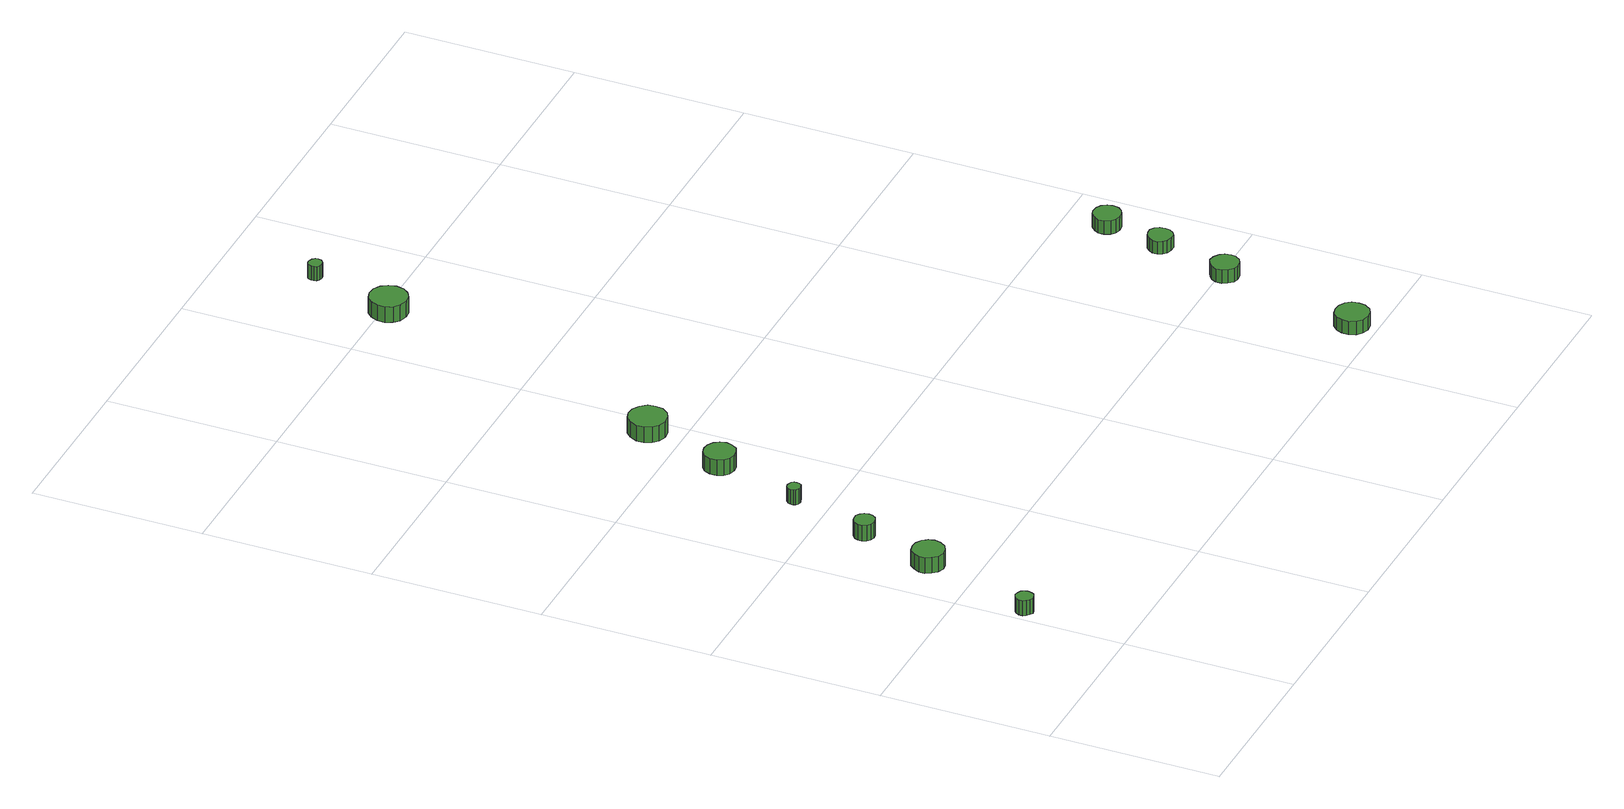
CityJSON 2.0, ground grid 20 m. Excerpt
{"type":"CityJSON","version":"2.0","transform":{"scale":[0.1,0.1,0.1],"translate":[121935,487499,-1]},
"CityObjects":{
"tree1":{"type":"SolitaryVegetationObject","attributes":{"function":"something"},"geometry":[{"type":"MultiSurface","lod":"1","boundaries":[[[0,1,2,3,4,5,6,7,8,9,10,11,12,13,14]],[[15,16,17,18,19,20,21,22,23,24,25,26,27,28,29]],[[0,29,28,1]],[[1,28,27,2]],[[2,27,26,3]],[[3,26,25,4]],[[4,25,24,5]],[[5,24,23,6]],[[6,23,22,7]],[[7,22,21,8]],[[8,21,20,9]],[[9,20,19,10]],[[10,19,18,11]],[[11,18,17,12]],[[12,17,16,13]],[[13,16,15,14]],[[14,15,29,0]]]}]},
"tree2":{"type":"SolitaryVegetationObject","attributes":{"function":"something"},"geometry":[{"type":"MultiSurface","lod":"1","boundaries":[[[30,31,32,33,34,35,36,37,38,39,40,41,42,43,44]],[[45,46,47,48,49,50,51,52,53,54,55,56,57,58,59]],[[30,59,58,31]],[[31,58,57,32]],[[32,57,56,33]],[[33,56,55,34]],[[34,55,54,35]],[[35,54,53,36]],[[36,53,52,37]],[[37,52,51,38]],[[38,51,50,39]],[[39,50,49,40]],[[40,49,48,41]],[[41,48,47,42]],[[42,47,46,43]],[[43,46,45,44]],[[44,45,59,30]]]}]},
"tree3":{"type":"SolitaryVegetationObject","attributes":{"function":"something"},"geometry":[{"type":"MultiSurface","lod":"1","boundaries":[[[60,61,62,63,64,65,66,67,68,69,70,71,72,73,74]],[[75,76,77,78,79,80,81,82,83,84,85,86,87,88,89]],[[60,89,88,61]],[[61,88,87,62]],[[62,87,86,63]],[[63,86,85,64]],[[64,85,84,65]],[[65,84,83,66]],[[66,83,82,67]],[[67,82,81,68]],[[68,81,80,69]],[[69,80,79,70]],[[70,79,78,71]],[[71,78,77,72]],[[72,77,76,73]],[[73,76,75,74]],[[74,75,89,60]]]}]},
"tree4":{"type":"SolitaryVegetationObject","attributes":{"function":"something"},"geometry":[{"type":"MultiSurface","lod":"1","boundaries":[[[90,91,92,93,94,95,96,97,98,99,100,101,102,103,104]],[[105,106,107,108,109,110,111,112,113,114,115,116,117,118,119]],[[90,119,118,91]],[[91,118,117,92]],[[92,117,116,93]],[[93,116,115,94]],[[94,115,114,95]],[[95,114,113,96]],[[96,113,112,97]],[[97,112,111,98]],[[98,111,110,99]],[[99,110,109,100]],[[100,109,108,101]],[[101,108,107,102]],[[102,107,106,103]],[[103,106,105,104]],[[104,105,119,90]]]}]},
"tree5":{"type":"SolitaryVegetationObject","attributes":{"function":"something"},"geometry":[{"type":"MultiSurface","lod":"1","boundaries":[[[120,121,122,123,124,125,126,127,128,129,130,131,132,133,134]],[[135,136,137,138,139,140,141,142,143,144,145,146,147,148,149]],[[120,149,148,121]],[[121,148,147,122]],[[122,147,146,123]],[[123,146,145,124]],[[124,145,144,125]],[[125,144,143,126]],[[126,143,142,127]],[[127,142,141,128]],[[128,141,140,129]],[[129,140,139,130]],[[130,139,138,131]],[[131,138,137,132]],[[132,137,136,133]],[[133,136,135,134]],[[134,135,149,120]]]}]},
"tree6":{"type":"SolitaryVegetationObject","attributes":{"function":"something"},"geometry":[{"type":"MultiSurface","lod":"1","boundaries":[[[150,151,152,153,154,155,156,157,158,159,160,161,162,163,164]],[[165,166,167,168,169,170,171,172,173,174,175,176,177,178,179]],[[150,179,178,151]],[[151,178,177,152]],[[152,177,176,153]],[[153,176,175,154]],[[154,175,174,155]],[[155,174,173,156]],[[156,173,172,157]],[[157,172,171,158]],[[158,171,170,159]],[[159,170,169,160]],[[160,169,168,161]],[[161,168,167,162]],[[162,167,166,163]],[[163,166,165,164]],[[164,165,179,150]]]}]},
"tree7":{"type":"SolitaryVegetationObject","attributes":{"function":"something"}},
"tree8":{"type":"SolitaryVegetationObject","attributes":{"function":"something"}},
"tree9":{"type":"SolitaryVegetationObject","attributes":{"function":"something"},"geometry":[{"type":"MultiSurface","lod":"1","boundaries":[[[180,181,182,183,184,185,186,187,188,189,190,191,192,193,194]],[[195,196,197,198,199,200,201,202,203,204,205,206,207,208,209]],[[180,209,208,181]],[[181,208,207,182]],[[182,207,206,183]],[[183,206,205,184]],[[184,205,204,185]],[[185,204,203,186]],[[186,203,202,187]],[[187,202,201,188]],[[188,201,200,189]],[[189,200,199,190]],[[190,199,198,191]],[[191,198,197,192]],[[192,197,196,193]],[[193,196,195,194]],[[194,195,209,180]]]}]},
"tree10":{"type":"SolitaryVegetationObject","attributes":{"function":"something"},"geometry":[{"type":"MultiSurface","lod":"1","boundaries":[[[210,211,212,213,214,215,216,217,218,219,220,221,222,223,224]],[[225,226,227,228,229,230,231,232,233,234,235,236,237,238,239]],[[210,239,238,211]],[[211,238,237,212]],[[212,237,236,213]],[[213,236,235,214]],[[214,235,234,215]],[[215,234,233,216]],[[216,233,232,217]],[[217,232,231,218]],[[218,231,230,219]],[[219,230,229,220]],[[220,229,228,221]],[[221,228,227,222]],[[222,227,226,223]],[[223,226,225,224]],[[224,225,239,210]]]}]},
"tree11":{"type":"SolitaryVegetationObject","attributes":{"function":"something"},"geometry":[{"type":"MultiSurface","lod":"1","boundaries":[[[240,241,242,243,244,245,246,247,248,249,250,251,252,253,254]],[[255,256,257,258,259,260,261,262,263,264,265,266,267,268,269]],[[240,269,268,241]],[[241,268,267,242]],[[242,267,266,243]],[[243,266,265,244]],[[244,265,264,245]],[[245,264,263,246]],[[246,263,262,247]],[[247,262,261,248]],[[248,261,260,249]],[[249,260,259,250]],[[250,259,258,251]],[[251,258,257,252]],[[252,257,256,253]],[[253,256,255,254]],[[254,255,269,240]]]}]},
"tree12":{"type":"SolitaryVegetationObject","attributes":{"function":"something"}},
"tree13":{"type":"SolitaryVegetationObject","attributes":{"function":"something"},"geometry":[{"type":"MultiSurface","lod":"1","boundaries":[[[270,271,272,273,274,275,276,277,278,279,280,281,282,283,284]],[[285,286,287,288,289,290,291,292,293,294,295,296,297,298,299]],[[270,299,298,271]],[[271,298,297,272]],[[272,297,296,273]],[[273,296,295,274]],[[274,295,294,275]],[[275,294,293,276]],[[276,293,292,277]],[[277,292,291,278]],[[278,291,290,279]],[[279,290,289,280]],[[280,289,288,281]],[[281,288,287,282]],[[282,287,286,283]],[[283,286,285,284]],[[284,285,299,270]]]}]},
"tree14":{"type":"SolitaryVegetationObject","attributes":{"function":"something"},"geometry":[{"type":"MultiSurface","lod":"1","boundaries":[[[300,301,302,303,304,305,306,307,308,309,310,311,312,313,314]],[[315,316,317,318,319,320,321,322,323,324,325,326,327,328,329]],[[300,329,328,301]],[[301,328,327,302]],[[302,327,326,303]],[[303,326,325,304]],[[304,325,324,305]],[[305,324,323,306]],[[306,323,322,307]],[[307,322,321,308]],[[308,321,320,309]],[[309,320,319,310]],[[310,319,318,311]],[[311,318,317,312]],[[312,317,316,313]],[[313,316,315,314]],[[314,315,329,300]]]}]},
"tree15":{"type":"SolitaryVegetationObject","attributes":{"function":"something"},"geometry":[{"type":"MultiSurface","lod":"1","boundaries":[[[330,331,332,333,334,335,336,337,338,339,340,341,342,343,344]],[[345,346,347,348,349,350,351,352,353,354,355,356,357,358,359]],[[330,359,358,331]],[[331,358,357,332]],[[332,357,356,333]],[[333,356,355,334]],[[334,355,354,335]],[[335,354,353,336]],[[336,353,352,337]],[[337,352,351,338]],[[338,351,350,339]],[[339,350,349,340]],[[340,349,348,341]],[[341,348,347,342]],[[342,347,346,343]],[[343,346,345,344]],[[344,345,359,330]]]}]}
},
"vertices":[
[28,126,25],[27,130,25],[25,133,25],[21,135,25],[17,136,25],[13,134,25],[10,132,25],[8,128,25],[8,123,25],[10,120,25],[13,117,25],[17,115,25],[21,116,25],[25,118,25],[27,121,25],[27,121,6],[25,118,6],[21,116,6],[17,115,6],[13,117,6],[10,120,6],[8,123,6],[8,128,6],[10,132,6],[13,134,6],[17,136,6],[21,135,6],[25,133,6],[27,130,6],[28,126,6],
[79,258,26],[77,265,26],[73,271,26],[66,275,26],[59,276,26],[51,274,26],[46,268,26],[42,261,26],[42,254,26],[46,247,26],[51,242,26],[59,239,26],[66,240,26],[73,244,26],[77,250,26],[77,250,6],[73,244,6],[66,240,6],[59,239,6],[51,242,6],[46,247,6],[42,254,6],[42,261,6],[46,268,6],[51,274,6],[59,276,6],[66,275,6],[73,271,6],[77,265,6],[79,258,6],
[98,344,26],[97,349,26],[94,353,26],[90,356,26],[85,356,26],[80,355,26],[76,351,26],[74,347,26],[74,342,26],[76,337,26],[80,334,26],[85,332,26],[90,333,26],[94,335,26],[97,339,26],[97,339,6],[94,335,6],[90,333,6],[85,332,6],[80,334,6],[76,337,6],[74,342,6],[74,347,6],[76,351,6],[80,355,6],[85,356,6],[90,356,6],[94,353,6],[97,349,6],[98,344,6],
[125,441,25],[125,444,25],[123,447,25],[120,448,25],[117,449,25],[114,448,25],[111,445,25],[110,442,25],[110,439,25],[111,436,25],[114,434,25],[117,433,25],[120,434,25],[123,435,25],[125,438,25],[125,438,6],[123,435,6],[120,434,6],[117,433,6],[114,434,6],[111,436,6],[110,439,6],[110,442,6],[111,445,6],[114,448,6],[117,449,6],[120,448,6],[123,447,6],[125,444,6],[125,441,6],
[166,542,26],[164,549,26],[160,555,26],[153,559,26],[146,560,26],[138,558,26],[133,553,26],[130,546,26],[130,538,26],[133,531,26],[138,526,26],[146,524,26],[153,525,26],[160,528,26],[164,535,26],[164,535,6],[160,528,6],[153,525,6],[146,524,6],[138,526,6],[133,531,6],[130,538,6],[130,546,6],[133,553,6],[138,558,6],[146,560,6],[153,559,6],[160,555,6],[164,549,6],[166,542,6],
[201,641,26],[200,650,26],[194,657,26],[186,662,26],[177,663,26],[168,660,26],[162,654,26],[158,645,26],[158,636,26],[162,628,26],[168,622,26],[177,619,26],[186,620,26],[194,624,26],[200,632,26],[200,632,6],[194,624,6],[186,620,6],[177,619,6],[168,622,6],[162,628,6],[158,636,6],[158,645,6],[162,654,6],[168,660,6],[177,663,6],[186,662,6],[194,657,6],[200,650,6],[201,641,6],
[307,993,26],[305,1002,26],[300,1009,26],[292,1014,26],[283,1015,26],[274,1012,26],[268,1006,26],[264,997,26],[264,988,26],[268,980,26],[274,974,26],[283,971,26],[292,972,26],[300,977,26],[305,984,26],[305,984,6],[300,977,6],[292,972,6],[283,971,6],[274,974,6],[268,980,6],[264,988,6],[264,997,6],[268,1006,6],[274,1012,6],[283,1015,6],[292,1014,6],[300,1009,6],[305,1002,6],[307,993,6],
[324,1093,25],[323,1096,25],[321,1099,25],[318,1100,25],[315,1101,25],[312,1100,25],[309,1098,25],[308,1094,25],[308,1091,25],[309,1088,25],[312,1086,25],[315,1085,25],[318,1085,25],[321,1087,25],[323,1089,25],[323,1089,7],[321,1087,7],[318,1085,7],[315,1085,7],[312,1086,7],[309,1088,7],[308,1091,7],[308,1094,7],[309,1098,7],[312,1100,7],[315,1101,7],[318,1100,7],[321,1099,7],[323,1096,7],[324,1093,7],
[697,29,24],[696,37,24],[691,43,24],[684,47,24],[676,48,24],[668,46,24],[662,40,24],[659,33,24],[659,25,24],[662,17,24],[668,12,24],[676,9,24],[684,10,24],[691,14,24],[696,21,24],[696,21,7],[691,14,7],[684,10,7],[676,9,7],[668,12,7],[662,17,7],[659,25,7],[659,33,7],[662,40,7],[668,46,7],[676,48,7],[684,47,7],[691,43,7],[696,37,7],[697,29,7],
[729,194,24],[728,201,24],[724,206,24],[718,210,24],[711,211,24],[705,208,24],[700,204,24],[697,198,24],[697,191,24],[700,185,24],[705,180,24],[711,178,24],[718,179,24],[724,182,24],[728,188,24],[728,188,7],[724,182,7],[718,179,7],[711,178,7],[705,180,7],[700,185,7],[697,191,7],[697,198,7],[700,204,7],[705,208,7],[711,211,7],[718,210,7],[724,206,7],[728,201,7],[729,194,7],
[750,281,23],[749,287,23],[746,292,23],[741,295,23],[735,295,23],[729,293,23],[725,289,23],[722,284,23],[722,278,23],[725,273,23],[729,269,23],[735,267,23],[741,267,23],[746,270,23],[749,275,23],[749,275,7],[746,270,7],[741,267,7],[735,267,7],[729,269,7],[725,273,7],[722,278,7],[722,284,7],[725,289,7],[729,293,7],[735,295,7],[741,295,7],[746,292,7],[749,287,7],[750,281,7],
[767,350,24],[766,356,24],[762,362,24],[756,365,24],[749,366,24],[743,364,24],[738,359,24],[735,353,24],[735,347,24],[738,340,24],[743,336,24],[749,334,24],[756,335,24],[762,338,24],[766,343,24],[766,343,7],[762,338,7],[756,335,7],[749,334,7],[743,336,7],[738,340,7],[735,347,7],[735,353,7],[738,359,7],[743,364,7],[749,366,7],[756,365,7],[762,362,7],[766,356,7],[767,350,7]
]}
